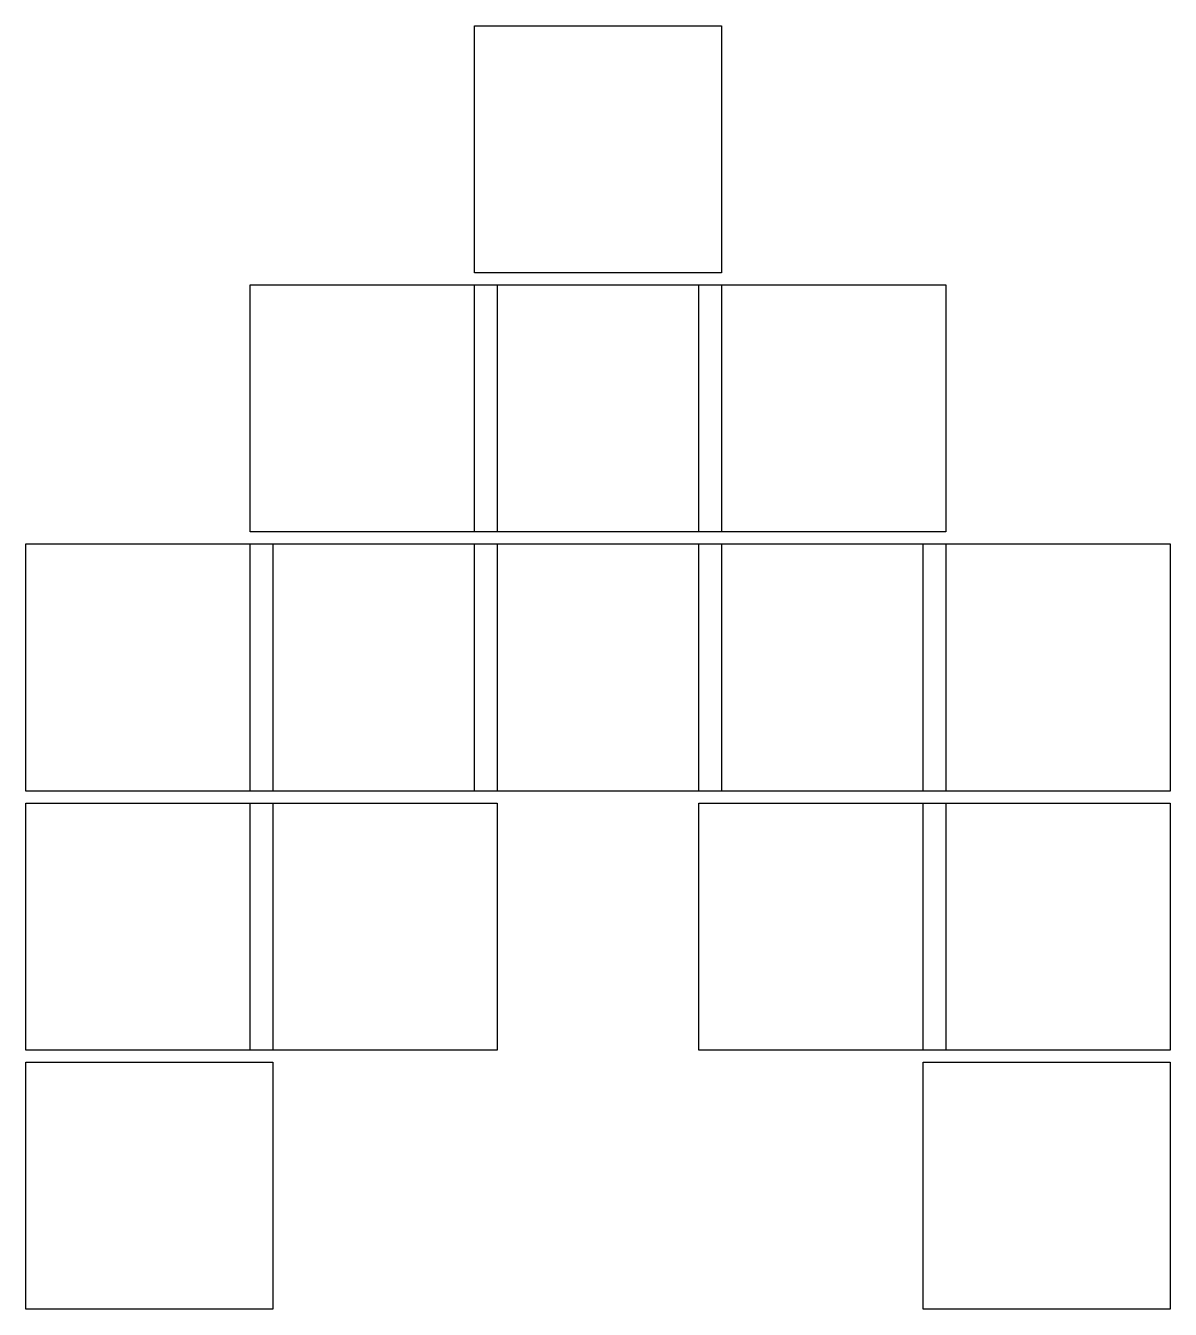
# Model space of a CAD drawing. Header units: millimetres. Extents: x -10 to 85, y -10 to 96.
import ezdxf

# ---------------------------------------------------------------- set-up
doc = ezdxf.new("R2010")
doc.units = ezdxf.units.MM

msp = doc.modelspace()

# ---------------------------------------------------------------- linework, layer by layer
at = {"linetype": 'CONTINUOUS'}
for p, q in [((26.988, 96.25), (47.488, 96.25)), ((26.988, 75.75), (26.988, 96.25)), ((47.488, 96.25), (47.488, 75.75)), ((47.488, 75.75), (26.988, 75.75)), ((8.369, 74.75), (28.869, 74.75)), ((8.369, 54.25), (8.369, 74.75)), ((26.988, 74.75), (47.488, 74.75)), ((26.988, 54.25), (26.988, 74.75)), ((28.869, 74.75), (28.869, 54.25)), ((45.607, 74.75), (66.107, 74.75)), ((45.607, 54.25), (45.607, 74.75)), ((47.488, 74.75), (47.488, 54.25)), ((66.107, 74.75), (66.107, 54.25)), ((-10.25, 53.25), (10.25, 53.25)), ((-10.25, 32.75), (-10.25, 53.25)), ((28.869, 54.25), (8.369, 54.25)), ((8.369, 53.25), (28.869, 53.25)), ((8.369, 32.75), (8.369, 53.25)), ((10.25, 53.25), (10.25, 32.75)), ((47.488, 54.25), (26.988, 54.25)), ((26.988, 53.25), (47.488, 53.25)), ((26.988, 32.75), (26.988, 53.25)), ((28.869, 53.25), (28.869, 32.75)), ((66.107, 54.25), (45.607, 54.25)), ((45.607, 53.25), (66.107, 53.25)), ((45.607, 32.75), (45.607, 53.25)), ((47.488, 53.25), (47.488, 32.75)), ((64.226, 53.25), (84.726, 53.25)), ((64.226, 32.75), (64.226, 53.25)), ((66.107, 53.25), (66.107, 32.75)), ((84.726, 53.25), (84.726, 32.75)), ((10.25, 32.75), (-10.25, 32.75)), ((28.869, 32.75), (8.369, 32.75)), ((47.488, 32.75), (26.988, 32.75)), ((66.107, 32.75), (45.607, 32.75)), ((84.726, 32.75), (64.226, 32.75)), ((-10.25, 31.75), (10.25, 31.75)), ((-10.25, 11.25), (-10.25, 31.75)), ((8.369, 31.75), (28.869, 31.75)), ((8.369, 11.25), (8.369, 31.75)), ((10.25, 31.75), (10.25, 11.25)), ((28.869, 31.75), (28.869, 11.25)), ((45.607, 31.75), (66.107, 31.75)), ((45.607, 11.25), (45.607, 31.75)), ((64.226, 31.75), (84.726, 31.75)), ((64.226, 11.25), (64.226, 31.75)), ((66.107, 31.75), (66.107, 11.25)), ((84.726, 31.75), (84.726, 11.25)), ((10.25, 11.25), (-10.25, 11.25)), ((28.869, 11.25), (8.369, 11.25)), ((66.107, 11.25), (45.607, 11.25)), ((84.726, 11.25), (64.226, 11.25)), ((-10.25, 10.25), (10.25, 10.25)), ((-10.25, -10.25), (-10.25, 10.25)), ((10.25, 10.25), (10.25, -10.25)), ((64.226, 10.25), (84.726, 10.25)), ((64.226, -10.25), (64.226, 10.25)), ((84.726, 10.25), (84.726, -10.25)), ((10.25, -10.25), (-10.25, -10.25)), ((84.726, -10.25), (64.226, -10.25))]:
    msp.add_line(p, q, dxfattribs=at)

doc.saveas('drawing.dxf')
